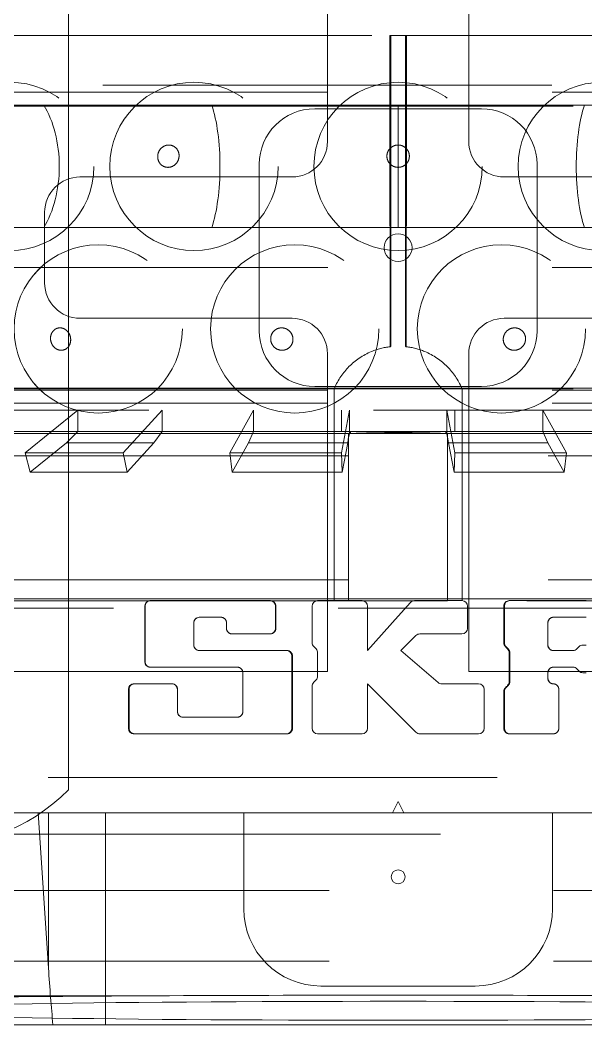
# Model space of a CAD drawing. Header units: millimetres. Extents: x -654804 to -654016, y 0 to 722.
# Drawn here: x -654501.7 to -654461.7, y 204.4 to 275.5 of the extents above; entities that cross this region are included whole.
import ezdxf

# ---------------------------------------------------------------- set-up
doc = ezdxf.new("R2010")
doc.units = ezdxf.units.MM
doc.linetypes.add('HIDDEN', pattern=[9.525, 6.35, -3.175])
for name, color, linetype, lineweight in [('Estreito visível (ISO)', 7, 'Continuous', 9), ('OCULTO', 3, 'HIDDEN', 5), ('Visível (ISO)', 7, 'Continuous', 9)]:
    doc.layers.add(name, color=color, linetype=linetype, lineweight=lineweight)

msp = doc.modelspace()

# ---------------------------------------------------------------- linework, layer by layer
at = {"layer": 'Estreito visível (ISO)'}
for p, q in [((-654483.647, 234.004), (-654483.617, 234.004)), ((-654467.458, 234.004), (-654467.506, 234.004)), ((-654489.429, 232.826), (-654489.427, 232.826)), ((-654483.647, 232.434), (-654483.617, 232.434)), ((-654489.429, 231.256), (-654489.427, 231.256)), ((-654467.458, 231.418), (-654467.506, 231.418)), ((-654467.346, 231.141), (-654467.391, 231.141)), ((-654462.175, 231.141), (-654462.175, 231.141)), ((-654482.491, 230.471), (-654482.444, 230.471)), ((-654467.186, 230.978), (-654467.229, 230.978)), ((-654467.073, 230.701), (-654467.114, 230.701)), ((-654462.335, 230.978), (-654462.335, 230.978)), ((-654462.335, 229.57), (-654462.335, 229.57)), ((-654462.175, 229.408), (-654462.175, 229.408)), ((-654467.186, 228.393), (-654467.229, 228.393)), ((-654467.073, 228.67), (-654467.114, 228.67)), ((-654490.585, 228.115), (-654490.578, 228.115)), ((-654467.458, 227.952), (-654467.506, 227.952)), ((-654467.346, 228.23), (-654467.391, 228.23)), ((-654490.585, 226.545), (-654490.578, 226.545)), ((-654482.491, 225.367), (-654482.444, 225.367)), ((-654467.458, 225.367), (-654467.506, 225.367)), ((-654491.146, 206.44), (-654538.194, 206.44))]:
    msp.add_line(p, q, dxfattribs=at)
at = {"layer": 'OCULTO', "ltscale": 5}
for p, q in [((-654479.975, 289.374), (-654479.975, 266.874)), ((-654469.975, 266.874), (-654469.975, 289.374)), ((-654508.579, 274.374), (-654475.561, 274.374)), ((-654475.561, 274.374), (-654475.557, 269.46)), ((-654475.498, 274.374), (-654475.561, 274.374)), ((-654475.498, 274.374), (-654474.451, 274.374)), ((-654475.498, 252.37), (-654475.498, 274.374)), ((-654474.451, 274.374), (-654474.388, 274.374)), ((-654474.451, 252.37), (-654474.451, 274.374)), ((-654474.388, 274.374), (-654474.392, 269.46)), ((-654474.388, 274.374), (-654441.371, 274.374)), ((-654416.475, 270.874), (-654533.475, 270.874)), ((-654432.325, 270.374), (-654517.625, 270.374)), ((-654474.975, 269.374), (-654534.975, 269.374)), ((-654500.044, 269.462), (-654509.479, 269.462)), ((-654475.557, 269.46), (-654508.374, 269.46)), ((-654488.154, 269.462), (-654500.044, 269.462)), ((-654474.975, 269.462), (-654488.154, 269.462)), ((-654474.392, 269.46), (-654475.557, 269.46)), ((-654474.975, 269.437), (-654475.557, 269.437)), ((-654475.557, 269.437), (-654475.545, 252.364)), ((-654461.795, 269.462), (-654474.975, 269.462)), ((-654474.975, 260.787), (-654474.975, 269.462)), ((-654474.392, 269.437), (-654474.975, 269.437)), ((-654414.975, 269.374), (-654474.975, 269.374)), ((-654474.404, 252.364), (-654474.392, 269.437)), ((-654441.575, 269.46), (-654474.392, 269.46)), ((-654449.906, 269.462), (-654461.795, 269.462)), ((-654482.475, 264.374), (-654497.475, 264.374)), ((-654452.475, 264.374), (-654467.475, 264.374)), ((-654499.975, 261.874), (-654499.975, 256.874)), ((-654500.044, 260.787), (-654509.479, 260.787)), ((-654488.154, 260.787), (-654500.044, 260.787)), ((-654474.975, 260.787), (-654488.154, 260.787)), ((-654461.795, 260.787), (-654474.975, 260.787)), ((-654449.906, 260.787), (-654461.795, 260.787)), ((-654432.325, 257.962), (-654517.625, 257.962)), ((-654497.475, 254.374), (-654482.475, 254.374)), ((-654467.475, 254.374), (-654452.475, 254.374)), ((-654479.975, 251.874), (-654479.975, 229.374)), ((-654469.975, 229.374), (-654469.975, 251.874)), ((-654474.975, 249.374), (-654534.975, 249.374)), ((-654432.325, 249.287), (-654517.625, 249.287)), ((-654507.539, 249.431), (-654479.478, 249.431)), ((-654479.498, 247.874), (-654479.498, 249.382)), ((-654479.478, 249.431), (-654470.472, 249.431)), ((-654474.975, 249.437), (-654479.475, 249.437)), ((-654470.474, 249.437), (-654474.975, 249.437)), ((-654414.975, 249.374), (-654474.975, 249.374)), ((-654470.472, 249.431), (-654442.41, 249.431)), ((-654470.451, 249.382), (-654470.451, 247.874)), ((-654432.325, 248.374), (-654517.625, 248.374)), ((-654444.975, 247.874), (-654534.975, 247.874)), ((-654497.631, 247.874), (-654501.359, 244.843)), ((-654497.631, 247.874), (-654497.631, 246.374)), ((-654494.415, 244.843), (-654491.668, 247.874)), ((-654491.668, 247.874), (-654491.668, 246.374)), ((-654485.198, 247.874), (-654486.88, 244.843)), ((-654485.198, 247.874), (-654485.198, 246.374)), ((-654479.498, 246.374), (-654479.498, 247.874)), ((-654478.984, 244.843), (-654478.417, 247.874)), ((-654478.975, 247.874), (-654478.975, 246.374)), ((-654478.417, 247.874), (-654478.417, 246.374)), ((-654471.532, 247.874), (-654471.532, 246.374)), ((-654471.532, 247.874), (-654470.965, 244.843)), ((-654470.975, 247.874), (-654470.975, 246.374)), ((-654470.451, 247.874), (-654470.451, 246.374)), ((-654464.751, 247.874), (-654464.751, 246.374)), ((-654463.069, 244.843), (-654464.751, 247.874)), ((-654479.498, 246.233), (-654507.475, 246.233)), ((-654497.631, 246.374), (-654502.905, 246.374)), ((-654498.432, 245.568), (-654497.631, 246.374)), ((-654491.668, 246.374), (-654497.631, 246.374)), ((-654491.668, 246.374), (-654492.258, 245.568)), ((-654485.198, 246.374), (-654491.668, 246.374)), ((-654485.559, 245.568), (-654485.198, 246.374)), ((-654478.417, 246.374), (-654485.198, 246.374)), ((-654479.498, 246.233), (-654479.498, 246.374)), ((-654479.498, 234.516), (-654479.498, 246.233)), ((-654474.975, 246.233), (-654479.498, 246.233)), ((-654478.418, 246.216), (-654478.475, 245.912)), ((-654478.417, 246.374), (-654478.418, 246.371)), ((-654478.418, 246.371), (-654478.418, 246.216)), ((-654478.349, 246.374), (-654478.417, 246.374)), ((-654478.349, 246.219), (-654478.349, 246.374)), ((-654471.601, 246.374), (-654478.349, 246.374)), ((-654478.349, 246.219), (-654471.601, 246.219)), ((-654470.451, 246.233), (-654474.975, 246.233)), ((-654471.601, 246.374), (-654471.601, 246.219)), ((-654471.532, 246.374), (-654471.601, 246.374)), ((-654471.531, 246.371), (-654471.532, 246.374)), ((-654464.751, 246.374), (-654471.532, 246.374)), ((-654471.531, 246.216), (-654471.531, 246.371)), ((-654471.475, 245.912), (-654471.531, 246.216)), ((-654470.451, 246.374), (-654470.451, 246.233)), ((-654470.451, 246.233), (-654470.451, 234.516)), ((-654442.475, 246.233), (-654470.451, 246.233)), ((-654464.751, 246.374), (-654464.39, 245.568)), ((-654458.281, 246.374), (-654464.751, 246.374)), ((-654500.995, 243.484), (-654498.432, 245.568)), ((-654498.432, 245.568), (-654492.258, 245.568)), ((-654492.258, 245.568), (-654494.147, 243.484)), ((-654486.716, 243.484), (-654485.559, 245.568)), ((-654485.559, 245.568), (-654478.539, 245.568)), ((-654478.539, 245.568), (-654478.928, 243.484)), ((-654478.475, 245.994), (-654478.539, 245.568)), ((-654471.41, 245.568), (-654471.475, 245.994)), ((-654471.021, 243.484), (-654471.41, 245.568)), ((-654471.41, 245.568), (-654464.39, 245.568)), ((-654464.39, 245.568), (-654463.233, 243.484)), ((-654478.475, 244.642), (-654517.33, 244.642)), ((-654501.359, 244.843), (-654500.995, 243.484)), ((-654494.415, 244.843), (-654501.359, 244.843)), ((-654494.147, 243.484), (-654494.415, 244.843)), ((-654486.88, 244.843), (-654486.716, 243.484)), ((-654478.984, 244.843), (-654486.88, 244.843)), ((-654478.928, 243.484), (-654478.984, 244.843)), ((-654478.475, 235.874), (-654478.475, 244.642)), ((-654432.619, 244.642), (-654471.475, 244.642)), ((-654471.475, 244.642), (-654471.475, 235.874)), ((-654470.965, 244.843), (-654471.021, 243.484)), ((-654463.069, 244.843), (-654470.965, 244.843)), ((-654463.233, 243.484), (-654463.069, 244.843)), ((-654494.147, 243.484), (-654500.995, 243.484)), ((-654478.928, 243.484), (-654486.716, 243.484)), ((-654463.233, 243.484), (-654471.021, 243.484)), ((-654478.475, 235.874), (-654517.33, 235.874)), ((-654478.475, 234.374), (-654478.475, 235.874)), ((-654471.475, 235.874), (-654471.475, 234.374)), ((-654432.619, 235.874), (-654471.475, 235.874)), ((-654478.475, 234.374), (-654515.825, 234.374)), ((-654507.475, 234.516), (-654479.498, 234.516)), ((-654492.898, 234.004), (-654492.868, 234.004)), ((-654492.868, 230.078), (-654492.868, 234.004)), ((-654474.975, 234.516), (-654479.498, 234.516)), ((-654479.498, 234.374), (-654479.498, 234.516)), ((-654471.475, 234.374), (-654478.475, 234.374)), ((-654470.451, 234.516), (-654474.975, 234.516)), ((-654434.124, 234.374), (-654471.475, 234.374)), ((-654470.451, 234.516), (-654442.475, 234.516)), ((-654470.451, 234.516), (-654470.451, 234.374)), ((-654447.475, 233.874), (-654529.975, 233.874)), ((-654487.501, 233.219), (-654487.501, 233.219)), ((-654463.989, 233.219), (-654463.997, 233.219)), ((-654487.116, 232.826), (-654487.114, 232.826)), ((-654487.114, 232.434), (-654487.114, 232.826)), ((-654464.385, 232.826), (-654464.385, 231.256)), ((-654464.375, 232.826), (-654464.385, 232.826)), ((-654487.116, 232.434), (-654487.114, 232.434)), ((-654464.375, 231.256), (-654464.385, 231.256)), ((-654463.989, 230.863), (-654463.997, 230.863)), ((-654492.898, 230.078), (-654492.868, 230.078)), ((-654486.345, 229.685), (-654486.34, 229.685)), ((-654463.989, 229.685), (-654463.997, 229.685)), ((-654479.975, 229.374), (-654551.475, 229.374)), ((-654485.96, 229.293), (-654485.952, 229.293)), ((-654485.952, 226.545), (-654485.952, 229.293)), ((-654398.475, 229.374), (-654469.975, 229.374)), ((-654464.385, 229.293), (-654464.385, 228.9)), ((-654464.375, 229.293), (-654464.385, 229.293)), ((-654464.375, 228.9), (-654464.385, 228.9)), ((-654463.989, 228.508), (-654463.997, 228.508)), ((-654494.054, 228.115), (-654494.007, 228.115)), ((-654494.007, 225.367), (-654494.007, 228.115)), ((-654463.609, 228.115), (-654463.609, 225.367)), ((-654463.604, 228.115), (-654463.609, 228.115)), ((-654486.345, 226.152), (-654486.34, 226.152)), ((-654485.96, 226.545), (-654485.952, 226.545)), ((-654494.054, 225.367), (-654494.007, 225.367)), ((-654463.604, 225.367), (-654463.609, 225.367)), ((-654420.35, 221.874), (-654529.6, 221.874)), ((-654475.375, 219.374), (-654474.975, 220.174)), ((-654474.975, 220.174), (-654474.575, 219.374)), ((-654500.425, 219.374), (-654515.704, 219.374)), ((-654500.245, 219.374), (-654500.425, 219.374)), ((-654500.425, 219.374), (-654499.705, 208.386)), ((-654499.705, 208.386), (-654499.705, 219.374)), ((-654495.68, 204.374), (-654495.68, 219.374)), ((-654424.35, 217.874), (-654525.6, 217.874)), ((-654432.225, 213.874), (-654517.725, 213.874)), ((-654432.225, 208.874), (-654517.725, 208.874))]:
    msp.add_line(p, q, dxfattribs=at)
for centre in [(-654502.44, 265.124), (-654489.414, 265.124), (-654474.975, 265.124), (-654460.535, 265.124), (-654496.189, 253.624), (-654496.188, 253.624), (-654482.285, 253.624), (-654482.284, 253.624), (-654467.665, 253.624), (-654467.665, 253.624)]:
    msp.add_circle(centre, 5.953, dxfattribs=at)
for centre, radius, start, end in [((-654482.475, 266.874), 2.5, 270, 0), ((-654467.475, 266.874), 2.5, 180, 270), ((-654497.475, 261.874), 2.5, 90, 180), ((-654497.475, 256.874), 2.5, 180, 270), ((-654482.475, 251.874), 2.5, 0, 90), ((-654467.475, 251.874), 2.5, 90, 180), ((-654474.975, 247.497), 4.9, 96.13327, 96.68502), ((-654474.975, 247.497), 4.9, 83.31498, 83.86673)]:
    msp.add_arc(centre, radius, start, end, dxfattribs=at)
for centre, major_axis, ratio, start_param, end_param in [((-654502.44, 265.124), (0, 5.953), 0.587785, 3.896011, 5.528767), ((-654489.414, 265.124), (0, 5.953), 0.309017, 3.896011, 5.528767), ((-654475.584, 269.374), (0, -1.5), 0.017452, 1.612424, 1.627783), ((-654474.366, 269.374), (0, 1.5), 0.017452, 1.513809, 1.529168), ((-654460.535, 265.124), (0, 5.953), 0.309017, 0.754418, 2.387175), ((-654495.68, 221.739), (0, -31.596), 0.140541, 5.148721, 5.294275)]:
    msp.add_ellipse(centre, major_axis=major_axis, ratio=ratio, start_param=start_param, end_param=end_param, dxfattribs=at)
for points, knots in [([(-654491.193, 266.635), (-654491.256, 266.635), (-654491.346, 266.625), (-654491.533, 266.559), (-654491.629, 266.504), (-654491.792, 266.355), (-654491.861, 266.259), (-654491.953, 266.054), (-654491.976, 265.944), (-654491.984, 265.746), (-654491.969, 265.636), (-654491.892, 265.43), (-654491.83, 265.335), (-654491.679, 265.186), (-654491.587, 265.13), (-654491.406, 265.065), (-654491.317, 265.055), (-654491.19, 265.055), (-654491.101, 265.065), (-654490.914, 265.13), (-654490.818, 265.186), (-654490.655, 265.335), (-654490.586, 265.43), (-654490.494, 265.636), (-654490.47, 265.746), (-654490.463, 265.944), (-654490.478, 266.054), (-654490.555, 266.259), (-654490.617, 266.355), (-654490.768, 266.504), (-654490.86, 266.559), (-654491.041, 266.625), (-654491.13, 266.635), (-654491.193, 266.635)], [0, 0, 0, 0, 0.0198918, 0.0198918, 0.0397835, 0.0397835, 0.0596753, 0.0596753, 0.0795671, 0.0795671, 0.0994588, 0.0994588, 0.1193506, 0.1193506, 0.1392423, 0.1392423, 0.1591341, 0.1591341, 0.1790259, 0.1790259, 0.1989176, 0.1989176, 0.2188094, 0.2188094, 0.2387012, 0.2387012, 0.2585929, 0.2585929, 0.2784847, 0.2784847, 0.2983765, 0.2983765, 0.3182682, 0.3182682, 0.3182682, 0.3182682]), ([(-654474.975, 266.635), (-654474.908, 266.635), (-654474.814, 266.625), (-654474.621, 266.559), (-654474.522, 266.504), (-654474.357, 266.355), (-654474.288, 266.259), (-654474.199, 266.054), (-654474.179, 265.944), (-654474.179, 265.746), (-654474.199, 265.636), (-654474.288, 265.43), (-654474.357, 265.335), (-654474.522, 265.186), (-654474.621, 265.13), (-654474.814, 265.065), (-654474.908, 265.055), (-654475.041, 265.055), (-654475.135, 265.065), (-654475.328, 265.13), (-654475.427, 265.186), (-654475.592, 265.335), (-654475.661, 265.43), (-654475.75, 265.636), (-654475.77, 265.746), (-654475.77, 265.944), (-654475.75, 266.054), (-654475.661, 266.259), (-654475.592, 266.355), (-654475.427, 266.504), (-654475.328, 266.559), (-654475.135, 266.625), (-654475.041, 266.635), (-654474.975, 266.635)], [0, 0, 0, 0, 0.0198918, 0.0198918, 0.0397835, 0.0397835, 0.0596753, 0.0596753, 0.0795671, 0.0795671, 0.0994588, 0.0994588, 0.1193506, 0.1193506, 0.1392423, 0.1392423, 0.1591341, 0.1591341, 0.1790259, 0.1790259, 0.1989176, 0.1989176, 0.2188094, 0.2188094, 0.2387012, 0.2387012, 0.2585929, 0.2585929, 0.2784847, 0.2784847, 0.2983765, 0.2983765, 0.3182682, 0.3182682, 0.3182682, 0.3182682]), ([(-654498.891, 253.696), (-654498.95, 253.696), (-654499.034, 253.687), (-654499.203, 253.621), (-654499.288, 253.565), (-654499.428, 253.415), (-654499.484, 253.32), (-654499.552, 253.114), (-654499.564, 253.003), (-654499.553, 252.805), (-654499.528, 252.694), (-654499.437, 252.488), (-654499.37, 252.392), (-654499.215, 252.243), (-654499.123, 252.187), (-654498.946, 252.121), (-654498.862, 252.111), (-654498.743, 252.111), (-654498.66, 252.121), (-654498.491, 252.187), (-654498.405, 252.243), (-654498.266, 252.392), (-654498.21, 252.488), (-654498.142, 252.694), (-654498.13, 252.805), (-654498.141, 253.003), (-654498.165, 253.114), (-654498.256, 253.32), (-654498.323, 253.415), (-654498.479, 253.565), (-654498.571, 253.621), (-654498.747, 253.687), (-654498.832, 253.696), (-654498.891, 253.696)], [0, 0, 0, 0, 0.0199596, 0.0199596, 0.0399192, 0.0399192, 0.0598788, 0.0598788, 0.0798384, 0.0798384, 0.099798, 0.099798, 0.1197576, 0.1197576, 0.1397172, 0.1397172, 0.1596768, 0.1596768, 0.1796364, 0.1796364, 0.199596, 0.199596, 0.2195556, 0.2195556, 0.2395152, 0.2395152, 0.2594748, 0.2594748, 0.2794344, 0.2794344, 0.299394, 0.299394, 0.3193536, 0.3193536, 0.3193536, 0.3193536]), ([(-654498.891, 253.696), (-654498.831, 253.696), (-654498.747, 253.687), (-654498.57, 253.621), (-654498.478, 253.565), (-654498.323, 253.415), (-654498.256, 253.32), (-654498.165, 253.114), (-654498.14, 253.003), (-654498.129, 252.805), (-654498.141, 252.694), (-654498.209, 252.488), (-654498.265, 252.392), (-654498.405, 252.243), (-654498.49, 252.187), (-654498.659, 252.121), (-654498.743, 252.111), (-654498.861, 252.111), (-654498.946, 252.121), (-654499.122, 252.187), (-654499.214, 252.243), (-654499.37, 252.392), (-654499.437, 252.488), (-654499.528, 252.694), (-654499.552, 252.805), (-654499.563, 253.003), (-654499.551, 253.114), (-654499.483, 253.32), (-654499.427, 253.415), (-654499.288, 253.565), (-654499.202, 253.621), (-654499.033, 253.687), (-654498.95, 253.696), (-654498.891, 253.696)], [0, 0, 0, 0, 0.0199596, 0.0199596, 0.0399192, 0.0399192, 0.0598788, 0.0598788, 0.0798384, 0.0798384, 0.099798, 0.099798, 0.1197576, 0.1197576, 0.1397172, 0.1397172, 0.1596768, 0.1596768, 0.1796364, 0.1796364, 0.199596, 0.199596, 0.2195556, 0.2195556, 0.2395152, 0.2395152, 0.2594748, 0.2594748, 0.2794344, 0.2794344, 0.299394, 0.299394, 0.3193536, 0.3193536, 0.3193536, 0.3193536]), ([(-654483.216, 253.696), (-654483.282, 253.696), (-654483.375, 253.687), (-654483.565, 253.621), (-654483.662, 253.565), (-654483.823, 253.415), (-654483.889, 253.32), (-654483.973, 253.114), (-654483.991, 253.003), (-654483.987, 252.805), (-654483.965, 252.694), (-654483.873, 252.488), (-654483.803, 252.392), (-654483.636, 252.243), (-654483.537, 252.187), (-654483.344, 252.121), (-654483.251, 252.111), (-654483.12, 252.111), (-654483.026, 252.121), (-654482.836, 252.187), (-654482.739, 252.243), (-654482.578, 252.392), (-654482.512, 252.488), (-654482.428, 252.694), (-654482.41, 252.805), (-654482.414, 253.003), (-654482.436, 253.114), (-654482.528, 253.32), (-654482.598, 253.415), (-654482.765, 253.565), (-654482.864, 253.621), (-654483.057, 253.687), (-654483.15, 253.696), (-654483.216, 253.696)], [0, 0, 0, 0, 0.0199596, 0.0199596, 0.0399192, 0.0399192, 0.0598788, 0.0598788, 0.0798384, 0.0798384, 0.099798, 0.099798, 0.1197576, 0.1197576, 0.1397172, 0.1397172, 0.1596768, 0.1596768, 0.1796364, 0.1796364, 0.199596, 0.199596, 0.2195556, 0.2195556, 0.2395152, 0.2395152, 0.2594748, 0.2594748, 0.2794344, 0.2794344, 0.299394, 0.299394, 0.3193536, 0.3193536, 0.3193536, 0.3193536]), ([(-654483.215, 253.696), (-654483.15, 253.696), (-654483.056, 253.687), (-654482.863, 253.621), (-654482.764, 253.565), (-654482.598, 253.415), (-654482.528, 253.32), (-654482.435, 253.114), (-654482.413, 253.003), (-654482.41, 252.805), (-654482.427, 252.694), (-654482.512, 252.488), (-654482.578, 252.392), (-654482.739, 252.243), (-654482.836, 252.187), (-654483.026, 252.121), (-654483.119, 252.111), (-654483.25, 252.111), (-654483.344, 252.121), (-654483.537, 252.187), (-654483.636, 252.243), (-654483.802, 252.392), (-654483.872, 252.488), (-654483.965, 252.694), (-654483.987, 252.805), (-654483.99, 253.003), (-654483.973, 253.114), (-654483.888, 253.32), (-654483.822, 253.415), (-654483.661, 253.565), (-654483.564, 253.621), (-654483.374, 253.687), (-654483.281, 253.696), (-654483.215, 253.696)], [0, 0, 0, 0, 0.0199596, 0.0199596, 0.0399192, 0.0399192, 0.0598788, 0.0598788, 0.0798384, 0.0798384, 0.099798, 0.099798, 0.1197576, 0.1197576, 0.1397172, 0.1397172, 0.1596768, 0.1596768, 0.1796364, 0.1796364, 0.199596, 0.199596, 0.2195556, 0.2195556, 0.2395152, 0.2395152, 0.2594748, 0.2594748, 0.2794344, 0.2794344, 0.299394, 0.299394, 0.3193536, 0.3193536, 0.3193536, 0.3193536]), ([(-654466.734, 253.696), (-654466.8, 253.696), (-654466.893, 253.687), (-654467.086, 253.621), (-654467.185, 253.565), (-654467.352, 253.415), (-654467.421, 253.32), (-654467.514, 253.114), (-654467.536, 253.003), (-654467.54, 252.805), (-654467.522, 252.694), (-654467.437, 252.488), (-654467.371, 252.392), (-654467.211, 252.243), (-654467.113, 252.187), (-654466.923, 252.121), (-654466.83, 252.111), (-654466.699, 252.111), (-654466.605, 252.121), (-654466.412, 252.187), (-654466.313, 252.243), (-654466.147, 252.392), (-654466.077, 252.488), (-654465.985, 252.694), (-654465.962, 252.805), (-654465.959, 253.003), (-654465.977, 253.114), (-654466.061, 253.32), (-654466.127, 253.415), (-654466.288, 253.565), (-654466.385, 253.621), (-654466.575, 253.687), (-654466.668, 253.696), (-654466.734, 253.696)], [0, 0, 0, 0, 0.0199596, 0.0199596, 0.0399192, 0.0399192, 0.0598788, 0.0598788, 0.0798384, 0.0798384, 0.099798, 0.099798, 0.1197576, 0.1197576, 0.1397172, 0.1397172, 0.1596768, 0.1596768, 0.1796364, 0.1796364, 0.199596, 0.199596, 0.2195556, 0.2195556, 0.2395152, 0.2395152, 0.2594748, 0.2594748, 0.2794344, 0.2794344, 0.299394, 0.299394, 0.3193536, 0.3193536, 0.3193536, 0.3193536]), ([(-654466.733, 253.696), (-654466.668, 253.696), (-654466.575, 253.687), (-654466.384, 253.621), (-654466.287, 253.565), (-654466.127, 253.415), (-654466.06, 253.32), (-654465.976, 253.114), (-654465.958, 253.003), (-654465.962, 252.805), (-654465.984, 252.694), (-654466.076, 252.488), (-654466.146, 252.392), (-654466.313, 252.243), (-654466.412, 252.187), (-654466.605, 252.121), (-654466.698, 252.111), (-654466.83, 252.111), (-654466.923, 252.121), (-654467.113, 252.187), (-654467.21, 252.243), (-654467.371, 252.392), (-654467.437, 252.488), (-654467.521, 252.694), (-654467.539, 252.805), (-654467.535, 253.003), (-654467.513, 253.114), (-654467.421, 253.32), (-654467.351, 253.415), (-654467.185, 253.565), (-654467.085, 253.621), (-654466.893, 253.687), (-654466.799, 253.696), (-654466.733, 253.696)], [0, 0, 0, 0, 0.0199596, 0.0199596, 0.0399192, 0.0399192, 0.0598788, 0.0598788, 0.0798384, 0.0798384, 0.099798, 0.099798, 0.1197576, 0.1197576, 0.1397172, 0.1397172, 0.1596768, 0.1596768, 0.1796364, 0.1796364, 0.199596, 0.199596, 0.2195556, 0.2195556, 0.2395152, 0.2395152, 0.2594748, 0.2594748, 0.2794344, 0.2794344, 0.299394, 0.299394, 0.3193536, 0.3193536, 0.3193536, 0.3193536]), ([(-654475.545, 252.364), (-654475.988, 252.313), (-654476.437, 252.197), (-654477.465, 251.768), (-654478.016, 251.389), (-654478.865, 250.534), (-654479.227, 250.011), (-654479.475, 249.437)], [2.271841, 2.271841, 2.271841, 2.271841, 2.4015448, 2.4015448, 2.5874451, 2.5874451, 2.7649966, 2.7649966, 2.7649966, 2.7649966]), ([(-654470.474, 249.437), (-654470.722, 250.011), (-654471.084, 250.534), (-654471.933, 251.389), (-654472.484, 251.768), (-654473.512, 252.197), (-654473.961, 252.313), (-654474.404, 252.364)], [1.6662925, 1.6662925, 1.6662925, 1.6662925, 1.843844, 1.843844, 2.0297443, 2.0297443, 2.1594481, 2.1594481, 2.1594481, 2.1594481]), ([(-654492.868, 234.004), (-654492.868, 234.053), (-654492.858, 234.106), (-654492.819, 234.202), (-654492.79, 234.247), (-654492.722, 234.316), (-654492.68, 234.347), (-654492.586, 234.387), (-654492.535, 234.397), (-654492.487, 234.397)], [0, 0, 0, 0, 0.147872, 0.147872, 0.2957439, 0.2957439, 0.4439457, 0.4439457, 0.5921476, 0.5921476, 0.5921476, 0.5921476]), ([(-654487.114, 232.826), (-654487.114, 232.875), (-654487.124, 232.928), (-654487.163, 233.025), (-654487.193, 233.069), (-654487.262, 233.139), (-654487.305, 233.169), (-654487.4, 233.209), (-654487.452, 233.219), (-654487.501, 233.219)], [1.1831151, 1.1831151, 1.1831151, 1.1831151, 1.3309997, 1.3309997, 1.4788844, 1.4788844, 1.6267825, 1.6267825, 1.7746806, 1.7746806, 1.7746806, 1.7746806]), ([(-654463.997, 233.219), (-654464.046, 233.219), (-654464.098, 233.209), (-654464.193, 233.169), (-654464.237, 233.139), (-654464.306, 233.069), (-654464.336, 233.025), (-654464.375, 232.928), (-654464.385, 232.875), (-654464.385, 232.826)], [-0.5917305, -0.5917305, -0.5917305, -0.5917305, -0.4437467, -0.4437467, -0.2957629, -0.2957629, -0.1478814, -0.1478814, 0, 0, 0, 0]), ([(-654486.727, 232.041), (-654486.776, 232.041), (-654486.828, 232.051), (-654486.923, 232.091), (-654486.967, 232.121), (-654487.035, 232.191), (-654487.065, 232.235), (-654487.104, 232.332), (-654487.114, 232.384), (-654487.114, 232.434)], [-0.5915975, -0.5915975, -0.5915975, -0.5915975, -0.4436808, -0.4436808, -0.2957641, -0.2957641, -0.1478821, -0.1478821, 0, 0, 0, 0]), ([(-654464.385, 231.256), (-654464.385, 231.206), (-654464.375, 231.154), (-654464.336, 231.057), (-654464.306, 231.013), (-654464.237, 230.943), (-654464.193, 230.913), (-654464.098, 230.873), (-654464.046, 230.863), (-654463.997, 230.863)], [0, 0, 0, 0, 0.1478814, 0.1478814, 0.2957629, 0.2957629, 0.4437467, 0.4437467, 0.5917305, 0.5917305, 0.5917305, 0.5917305]), ([(-654492.487, 229.685), (-654492.535, 229.685), (-654492.586, 229.695), (-654492.68, 229.735), (-654492.722, 229.766), (-654492.79, 229.835), (-654492.819, 229.879), (-654492.858, 229.976), (-654492.868, 230.029), (-654492.868, 230.078)], [-0.5921476, -0.5921476, -0.5921476, -0.5921476, -0.4439457, -0.4439457, -0.2957439, -0.2957439, -0.147872, -0.147872, 0, 0, 0, 0]), ([(-654485.952, 229.293), (-654485.952, 229.342), (-654485.962, 229.395), (-654486.002, 229.491), (-654486.031, 229.536), (-654486.1, 229.605), (-654486.144, 229.635), (-654486.239, 229.676), (-654486.291, 229.685), (-654486.34, 229.685)], [1.1833107, 1.1833107, 1.1833107, 1.1833107, 1.3311933, 1.3311933, 1.4790758, 1.4790758, 1.6270309, 1.6270309, 1.7749859, 1.7749859, 1.7749859, 1.7749859]), ([(-654463.997, 229.685), (-654464.046, 229.685), (-654464.098, 229.676), (-654464.193, 229.635), (-654464.237, 229.605), (-654464.306, 229.536), (-654464.336, 229.491), (-654464.375, 229.395), (-654464.385, 229.342), (-654464.385, 229.293)], [-0.5917305, -0.5917305, -0.5917305, -0.5917305, -0.4437467, -0.4437467, -0.2957629, -0.2957629, -0.1478814, -0.1478814, 0, 0, 0, 0]), ([(-654494.007, 228.115), (-654494.007, 228.164), (-654493.997, 228.217), (-654493.959, 228.314), (-654493.93, 228.358), (-654493.862, 228.427), (-654493.82, 228.458), (-654493.726, 228.498), (-654493.675, 228.508), (-654493.628, 228.508)], [0, 0, 0, 0, 0.1478634, 0.1478634, 0.2957268, 0.2957268, 0.4441191, 0.4441191, 0.5925115, 0.5925115, 0.5925115, 0.5925115]), ([(-654464.385, 228.9), (-654464.385, 228.851), (-654464.375, 228.798), (-654464.336, 228.702), (-654464.306, 228.657), (-654464.237, 228.588), (-654464.193, 228.558), (-654464.098, 228.517), (-654464.046, 228.508), (-654463.997, 228.508)], [0, 0, 0, 0, 0.1478814, 0.1478814, 0.2957629, 0.2957629, 0.4437467, 0.4437467, 0.5917305, 0.5917305, 0.5917305, 0.5917305]), ([(-654463.997, 228.508), (-654463.948, 228.508), (-654463.896, 228.498), (-654463.801, 228.458), (-654463.757, 228.427), (-654463.688, 228.358), (-654463.658, 228.314), (-654463.619, 228.217), (-654463.609, 228.164), (-654463.609, 228.115)], [0.5917305, 0.5917305, 0.5917305, 0.5917305, 0.7396925, 0.7396925, 0.8876546, 0.8876546, 1.0355339, 1.0355339, 1.1834132, 1.1834132, 1.1834132, 1.1834132]), ([(-654486.34, 226.152), (-654486.291, 226.152), (-654486.239, 226.162), (-654486.144, 226.202), (-654486.1, 226.232), (-654486.031, 226.302), (-654486.002, 226.346), (-654485.962, 226.443), (-654485.952, 226.495), (-654485.952, 226.545)], [0.5916355, 0.5916355, 0.5916355, 0.5916355, 0.7395905, 0.7395905, 0.8875455, 0.8875455, 1.0354281, 1.0354281, 1.1833107, 1.1833107, 1.1833107, 1.1833107]), ([(-654493.628, 224.974), (-654493.675, 224.974), (-654493.726, 224.984), (-654493.82, 225.024), (-654493.862, 225.055), (-654493.93, 225.124), (-654493.959, 225.168), (-654493.997, 225.265), (-654494.007, 225.318), (-654494.007, 225.367)], [-0.5925115, -0.5925115, -0.5925115, -0.5925115, -0.4441191, -0.4441191, -0.2957268, -0.2957268, -0.1478634, -0.1478634, 0, 0, 0, 0]), ([(-654463.609, 225.367), (-654463.609, 225.318), (-654463.619, 225.265), (-654463.658, 225.168), (-654463.688, 225.124), (-654463.757, 225.054), (-654463.801, 225.024), (-654463.896, 224.984), (-654463.948, 224.974), (-654463.997, 224.974)], [1.1834132, 1.1834132, 1.1834132, 1.1834132, 1.3312924, 1.3312924, 1.4791717, 1.4791717, 1.6271338, 1.6271338, 1.7750959, 1.7750959, 1.7750959, 1.7750959])]:
    msp.add_open_spline(points, degree=3, knots=knots, dxfattribs=at)
for points in [[(-654479.498, 249.382), (-654479.491, 249.398), (-654479.485, 249.414), (-654479.478, 249.431)], [(-654479.475, 249.437), (-654479.476, 249.435), (-654479.477, 249.433), (-654479.478, 249.431)], [(-654470.472, 249.431), (-654470.472, 249.433), (-654470.473, 249.435), (-654470.474, 249.437)], [(-654470.472, 249.431), (-654470.465, 249.414), (-654470.458, 249.398), (-654470.451, 249.382)]]:
    msp.add_open_spline(points, degree=3, dxfattribs=at)
for points, weights in [([(-654478.418, 246.216), (-654478.446, 246.215), (-654478.475, 246.214)], [1.07430869798, 1.07427496536, 1.07424067818]), ([(-654478.475, 246.214), (-654478.475, 246.105), (-654478.475, 245.994)], [1.00029176872, 1.00048554617, 1.00064392937]), ([(-654478.418, 246.371), (-654478.383, 246.373), (-654478.349, 246.374)], [1.00013535102, 1.00006805661, 1]), ([(-654471.601, 246.219), (-654474.975, 246.354), (-654478.349, 246.219)], [1.0743900223, 1.07833105836, 1.0743900223]), ([(-654471.601, 246.374), (-654471.566, 246.373), (-654471.531, 246.371)], [1, 1.00006805661, 1.00013535102]), ([(-654471.475, 246.214), (-654471.503, 246.215), (-654471.531, 246.216)], [1.07424067818, 1.07427496536, 1.07430869798]), ([(-654471.475, 245.994), (-654471.475, 246.105), (-654471.475, 246.214)], [1.00064392937, 1.00048554617, 1.00029176872]), ([(-654478.475, 244.642), (-654478.475, 245.338), (-654478.475, 245.994)], [1, 1.000522526, 1.00023587986]), ([(-654471.475, 245.994), (-654471.475, 245.338), (-654471.475, 244.642)], [1.00023587986, 1.000522526, 1])]:
    msp.add_rational_spline(points, weights, degree=2, dxfattribs=at)
at = {"layer": 'Visível (ISO)'}
for p, q in [((-654498.298, 297.75), (-654498.298, 220.998)), ((-654474.975, 269.199), (-654480.87, 269.199)), ((-654469.08, 269.199), (-654474.975, 269.199)), ((-654484.8, 265.269), (-654484.8, 253.479)), ((-654465.15, 253.479), (-654465.15, 265.269)), ((-654480.87, 249.549), (-654474.975, 249.549)), ((-654474.975, 249.549), (-654469.08, 249.549)), ((-654492.898, 230.078), (-654492.898, 234.004)), ((-654492.512, 234.397), (-654488.272, 234.397)), ((-654488.272, 234.397), (-654484.033, 234.397)), ((-654484.033, 234.397), (-654484.007, 234.397)), ((-654483.647, 234.004), (-654483.647, 232.434)), ((-654483.617, 234.004), (-654483.617, 232.434)), ((-654481.06, 234.004), (-654481.06, 231.418)), ((-654477.526, 234.397), (-654480.667, 234.397)), ((-654477.134, 230.863), (-654477.134, 234.004)), ((-654474.11, 234.265), (-654474.975, 233.292)), ((-654470.46, 234.397), (-654473.817, 234.397)), ((-654470.067, 232.434), (-654470.067, 234.004)), ((-654467.506, 231.418), (-654467.506, 234.004)), ((-654467.458, 234.004), (-654467.458, 231.418)), ((-654467.073, 234.397), (-654467.114, 234.397)), ((-654461.677, 234.397), (-654467.073, 234.397)), ((-654488.272, 233.219), (-654489.043, 233.219)), ((-654487.501, 233.219), (-654488.272, 233.219)), ((-654474.975, 233.292), (-654477.134, 230.863)), ((-654463.989, 233.219), (-654461.677, 233.219)), ((-654489.429, 232.826), (-654489.429, 231.256)), ((-654489.427, 232.826), (-654489.427, 231.256)), ((-654487.116, 232.434), (-654487.116, 232.826)), ((-654464.375, 231.256), (-654464.375, 232.826)), ((-654484.033, 232.041), (-654486.731, 232.041)), ((-654484.033, 232.041), (-654484.007, 232.041)), ((-654474.778, 230.863), (-654473.715, 231.926)), ((-654473.438, 232.041), (-654470.46, 232.041)), ((-654480.945, 231.141), (-654480.782, 230.978)), ((-654467.346, 231.141), (-654467.186, 230.978)), ((-654462.175, 231.141), (-654462.335, 230.978)), ((-654461.903, 231.256), (-654461.903, 231.256)), ((-654461.677, 231.256), (-654461.903, 231.256)), ((-654489.043, 230.863), (-654488.272, 230.863)), ((-654488.272, 230.863), (-654482.876, 230.863)), ((-654482.876, 230.863), (-654482.835, 230.863)), ((-654482.491, 230.471), (-654482.491, 225.367)), ((-654482.444, 230.471), (-654482.444, 225.367)), ((-654480.667, 230.701), (-654480.667, 229.063)), ((-654472.14, 228.602), (-654474.778, 230.863)), ((-654467.114, 228.67), (-654467.114, 230.701)), ((-654467.073, 230.701), (-654467.073, 228.67)), ((-654462.607, 230.863), (-654463.989, 230.863)), ((-654488.272, 229.685), (-654492.512, 229.685)), ((-654486.345, 229.685), (-654488.272, 229.685)), ((-654463.989, 229.685), (-654462.607, 229.685)), ((-654485.96, 226.545), (-654485.96, 229.293)), ((-654464.375, 228.9), (-654464.375, 229.293)), ((-654462.335, 229.57), (-654462.175, 229.408)), ((-654461.903, 229.293), (-654461.903, 229.293)), ((-654461.903, 229.293), (-654461.677, 229.293)), ((-654493.669, 228.508), (-654490.97, 228.508)), ((-654490.97, 228.508), (-654490.96, 228.508)), ((-654481.06, 228.345), (-654481.06, 225.367)), ((-654480.782, 228.785), (-654480.945, 228.623)), ((-654477.134, 225.367), (-654477.134, 228.508)), ((-654477.134, 228.508), (-654474.975, 226.348)), ((-654469.282, 228.508), (-654471.885, 228.508)), ((-654467.186, 228.393), (-654467.346, 228.23)), ((-654494.054, 225.367), (-654494.054, 228.115)), ((-654490.585, 228.115), (-654490.585, 226.545)), ((-654490.578, 228.115), (-654490.578, 226.545)), ((-654468.889, 225.367), (-654468.889, 228.115)), ((-654467.506, 225.367), (-654467.506, 227.952)), ((-654467.458, 227.952), (-654467.458, 225.367)), ((-654463.604, 225.367), (-654463.604, 228.115)), ((-654490.2, 226.152), (-654488.272, 226.152)), ((-654488.272, 226.152), (-654486.345, 226.152)), ((-654474.975, 226.348), (-654473.715, 225.089)), ((-654488.272, 224.974), (-654493.669, 224.974)), ((-654482.876, 224.974), (-654488.272, 224.974)), ((-654482.876, 224.974), (-654482.835, 224.974)), ((-654480.667, 224.974), (-654477.526, 224.974)), ((-654473.438, 224.974), (-654469.282, 224.974)), ((-654467.073, 224.974), (-654467.114, 224.974)), ((-654467.073, 224.974), (-654463.989, 224.974)), ((-654500.245, 219.374), (-654449.704, 219.374)), ((-654485.891, 219.374), (-654485.891, 212.583)), ((-654464.058, 212.583), (-654464.058, 219.374)), ((-654480.433, 207.124), (-654469.516, 207.124)), ((-654412.629, 204.374), (-654537.32, 204.374))]:
    msp.add_line(p, q, dxfattribs=at)
for centre, radius in [((-654474.975, 259.374), 0.983), ((-654474.975, 214.847), 0.491)]:
    msp.add_circle(centre, radius, dxfattribs=at)
for centre, radius, start, end in [((-654480.87, 265.269), 3.93, 90, 180), ((-654469.08, 265.269), 3.93, 0, 90), ((-654480.87, 253.479), 3.93, 180, 270), ((-654469.08, 253.479), 3.93, 270, 0), ((-654480.667, 234.004), 0.393, 90, 180), ((-654477.526, 234.004), 0.393, 0, 90), ((-654473.817, 234.004), 0.393, 90, 138.36646), ((-654470.46, 234.004), 0.393, 0, 90), ((-654473.438, 231.648), 0.393, 90, 135), ((-654470.46, 232.434), 0.393, 270, 0), ((-654480.667, 231.418), 0.393, 180, 225), ((-654481.06, 230.701), 0.393, 0, 45), ((-654481.06, 229.063), 0.393, 315, 0), ((-654480.667, 228.345), 0.393, 135, 180), ((-654471.885, 228.9), 0.393, 229.39871, 270), ((-654469.282, 228.115), 0.393, 0, 90), ((-654480.667, 225.367), 0.393, 180, 270), ((-654477.526, 225.367), 0.393, 270, 0), ((-654473.438, 225.367), 0.393, 225, 270), ((-654469.282, 225.367), 0.393, 270, 0), ((-654507.975, 230.62), 13.646, 216.8699, 315.16133), ((-654480.433, 212.583), 5.458, 180, 270), ((-654469.516, 212.583), 5.458, 270, 0)]:
    msp.add_arc(centre, radius, start, end, dxfattribs=at)
for centre, major_axis, ratio, start_param, end_param in [((-654492.512, 234.004), (0, 0.393), 0.98179, 0, 1.570796), ((-654484.033, 234.004), (0, 0.393), 0.98179, 4.712389, 6.283185), ((-654467.073, 234.004), (0, 0.393), 0.98179, 0, 1.570796), ((-654489.043, 232.826), (0, 0.393), 0.98179, 0, 1.570796), ((-654487.501, 232.826), (0, 0.393), 0.98179, 4.712389, 6.283185), ((-654463.989, 232.826), (0, 0.393), 0.98179, 0, 1.570796), ((-654486.731, 232.434), (0, -0.393), 0.98179, 4.712389, 6.283185), ((-654484.033, 232.434), (0, -0.393), 0.98179, 0, 1.570796), ((-654489.043, 231.256), (0, -0.393), 0.98179, 4.712389, 6.283185), ((-654467.073, 231.418), (0, -0.393), 0.98179, 4.712389, 5.497787), ((-654474.975, 225.367), (69.681, -69.681), 0.095857, 1.555479, 1.557809), ((-654463.989, 231.256), (0, -0.393), 0.98179, 4.712389, 6.283185), ((-654474.975, 231.648), (69.681, 69.681), 0.095857, 4.79838, 4.800703), ((-654461.903, 230.863), (0, 0.393), 0.98179, 0, 0.785398), ((-654482.876, 230.471), (0, 0.393), 0.98179, 4.712389, 6.283185), ((-654467.458, 230.701), (0, -0.393), 0.98179, 1.570796, 2.356194), ((-654462.607, 231.256), (0, -0.393), 0.98179, 0, 0.785398), ((-654492.512, 230.078), (0, -0.393), 0.98179, 4.712389, 6.283185), ((-654486.345, 229.293), (0, 0.393), 0.98179, 4.712389, 6.283185), ((-654463.989, 229.293), (0, 0.393), 0.98179, 0, 1.570796), ((-654462.607, 229.293), (0, 0.393), 0.98179, 5.497787, 6.283185), ((-654474.975, 228.9), (69.681, -69.681), 0.095857, 1.482482, 1.484806), ((-654461.903, 229.685), (0, -0.393), 0.98179, 5.497787, 6.283185), ((-654493.669, 228.115), (0, 0.393), 0.98179, 0, 1.570796), ((-654490.97, 228.115), (0, 0.393), 0.98179, 4.712389, 6.283185), ((-654474.975, 234.004), (69.681, 69.681), 0.095857, 4.725376, 4.727707), ((-654467.458, 228.67), (0, -0.393), 0.98179, 0.785398, 1.570796), ((-654463.989, 228.9), (0, -0.393), 0.98179, 4.712389, 6.283185), ((-654463.989, 228.115), (0, 0.393), 0.98179, 4.712389, 6.283185), ((-654467.073, 227.952), (0, -0.393), 0.98179, 3.926991, 4.712389), ((-654490.2, 226.545), (0, -0.393), 0.98179, 4.712389, 6.283185), ((-654486.345, 226.545), (0, -0.393), 0.98179, 0, 1.570796), ((-654493.669, 225.367), (0, -0.393), 0.98179, 4.712389, 6.283185), ((-654482.876, 225.367), (0, -0.393), 0.98179, 0, 1.570796), ((-654467.073, 225.367), (0, -0.393), 0.98179, 4.712389, 6.283185), ((-654463.989, 225.367), (0, -0.393), 0.98179, 0, 1.570796), ((-654474.975, 205.377), (-63.032, 0), 0.017455, 4.452933, 4.971845), ((-654474.975, 205.373), (38.5, 0), 0.017455, 0.000779, 3.140813), ((-654474.975, 205.373), (38.5, 0), 0.017455, 3.141593, 6.283185)]:
    msp.add_ellipse(centre, major_axis=major_axis, ratio=ratio, start_param=start_param, end_param=end_param, dxfattribs=at)
for points, knots in [([(-654484.007, 234.397), (-654483.958, 234.397), (-654483.906, 234.387), (-654483.81, 234.347), (-654483.766, 234.316), (-654483.697, 234.247), (-654483.667, 234.202), (-654483.627, 234.106), (-654483.617, 234.053), (-654483.617, 234.004)], [0.5920596, 0.5920596, 0.5920596, 0.5920596, 0.7402614, 0.7402614, 0.8884632, 0.8884632, 1.0363352, 1.0363352, 1.1842072, 1.1842072, 1.1842072, 1.1842072]), ([(-654467.506, 234.004), (-654467.506, 234.053), (-654467.496, 234.106), (-654467.456, 234.202), (-654467.426, 234.247), (-654467.356, 234.316), (-654467.312, 234.347), (-654467.216, 234.387), (-654467.163, 234.397), (-654467.114, 234.397)], [0, 0, 0, 0, 0.1478634, 0.1478634, 0.2957268, 0.2957268, 0.4441191, 0.4441191, 0.5925115, 0.5925115, 0.5925115, 0.5925115]), ([(-654489.042, 233.219), (-654489.091, 233.219), (-654489.142, 233.209), (-654489.237, 233.169), (-654489.28, 233.139), (-654489.348, 233.069), (-654489.378, 233.025), (-654489.417, 232.928), (-654489.427, 232.875), (-654489.427, 232.826)], [-0.5915655, -0.5915655, -0.5915655, -0.5915655, -0.4436674, -0.4436674, -0.2957692, -0.2957692, -0.1478846, -0.1478846, 0, 0, 0, 0]), ([(-654483.617, 232.434), (-654483.617, 232.384), (-654483.627, 232.332), (-654483.667, 232.235), (-654483.697, 232.191), (-654483.766, 232.121), (-654483.81, 232.091), (-654483.906, 232.051), (-654483.958, 232.041), (-654484.007, 232.041)], [1.1842072, 1.1842072, 1.1842072, 1.1842072, 1.3320792, 1.3320792, 1.4799511, 1.4799511, 1.6281529, 1.6281529, 1.7763547, 1.7763547, 1.7763547, 1.7763547]), ([(-654489.427, 231.256), (-654489.427, 231.206), (-654489.417, 231.154), (-654489.378, 231.057), (-654489.348, 231.013), (-654489.28, 230.943), (-654489.237, 230.913), (-654489.142, 230.873), (-654489.091, 230.863), (-654489.042, 230.863)], [0, 0, 0, 0, 0.1478846, 0.1478846, 0.2957692, 0.2957692, 0.4436674, 0.4436674, 0.5915655, 0.5915655, 0.5915655, 0.5915655]), ([(-654467.391, 231.141), (-654467.391, 231.141), (-654467.391, 231.141), (-654467.426, 231.176), (-654467.456, 231.22), (-654467.496, 231.317), (-654467.506, 231.369), (-654467.506, 231.418)], [-0.2959826, -0.2959826, -0.2959826, -0.2959826, -0.2957268, -0.2957268, -0.1478634, -0.1478634, 0, 0, 0, 0]), ([(-654462.175, 231.141), (-654462.141, 231.176), (-654462.098, 231.206), (-654462.003, 231.246), (-654461.951, 231.256), (-654461.903, 231.256)], [0.2957707, 0.2957707, 0.2957707, 0.2957707, 0.4436562, 0.4436562, 0.5915429, 0.5915429, 0.5915429, 0.5915429]), ([(-654482.835, 230.863), (-654482.786, 230.863), (-654482.734, 230.853), (-654482.637, 230.813), (-654482.593, 230.783), (-654482.523, 230.713), (-654482.493, 230.669), (-654482.453, 230.572), (-654482.444, 230.52), (-654482.444, 230.471)], [0.5923992, 0.5923992, 0.5923992, 0.5923992, 0.7407915, 0.7407915, 0.8891839, 0.8891839, 1.0370473, 1.0370473, 1.1849107, 1.1849107, 1.1849107, 1.1849107]), ([(-654467.114, 230.701), (-654467.114, 230.75), (-654467.124, 230.802), (-654467.164, 230.899), (-654467.194, 230.943), (-654467.229, 230.978)], [1.1851834, 1.1851834, 1.1851834, 1.1851834, 1.3331664, 1.3331664, 1.4811494, 1.4811494, 1.4811494, 1.4811494]), ([(-654462.609, 230.863), (-654462.56, 230.863), (-654462.508, 230.873), (-654462.413, 230.913), (-654462.37, 230.943), (-654462.335, 230.978)], [0.5915757, 0.5915757, 0.5915757, 0.5915757, 0.7394703, 0.7394703, 0.8873608, 0.8873608, 0.8873608, 0.8873608]), ([(-654462.335, 229.57), (-654462.37, 229.605), (-654462.413, 229.635), (-654462.508, 229.676), (-654462.56, 229.685), (-654462.609, 229.685)], [1.4789035, 1.4789035, 1.4789035, 1.4789035, 1.626794, 1.626794, 1.7746886, 1.7746886, 1.7746886, 1.7746886]), ([(-654461.903, 229.293), (-654461.951, 229.293), (-654462.003, 229.303), (-654462.098, 229.343), (-654462.141, 229.373), (-654462.175, 229.408)], [1.7746193, 1.7746193, 1.7746193, 1.7746193, 1.922506, 1.922506, 2.0703915, 2.0703915, 2.0703915, 2.0703915]), ([(-654490.96, 228.508), (-654490.912, 228.508), (-654490.861, 228.498), (-654490.767, 228.458), (-654490.724, 228.427), (-654490.656, 228.358), (-654490.626, 228.314), (-654490.587, 228.217), (-654490.578, 228.164), (-654490.578, 228.115)], [0.5917951, 0.5917951, 0.5917951, 0.5917951, 0.7397872, 0.7397872, 0.8877794, 0.8877794, 1.0356569, 1.0356569, 1.1835344, 1.1835344, 1.1835344, 1.1835344]), ([(-654467.229, 228.393), (-654467.229, 228.393), (-654467.229, 228.393), (-654467.194, 228.428), (-654467.164, 228.472), (-654467.124, 228.568), (-654467.114, 228.621), (-654467.114, 228.67)], [0.8892185, 0.8892185, 0.8892185, 0.8892185, 0.8894744, 0.8894744, 1.0373289, 1.0373289, 1.1851834, 1.1851834, 1.1851834, 1.1851834]), ([(-654467.506, 227.952), (-654467.506, 228.002), (-654467.496, 228.054), (-654467.456, 228.151), (-654467.426, 228.195), (-654467.391, 228.23), (-654467.391, 228.23), (-654467.391, 228.23)], [0, 0, 0, 0, 0.1478634, 0.1478634, 0.2957268, 0.2957268, 0.2959826, 0.2959826, 0.2959826, 0.2959826]), ([(-654490.578, 226.545), (-654490.578, 226.495), (-654490.568, 226.443), (-654490.529, 226.346), (-654490.499, 226.302), (-654490.431, 226.232), (-654490.388, 226.202), (-654490.294, 226.162), (-654490.243, 226.152), (-654490.194, 226.152)], [0, 0, 0, 0, 0.1478826, 0.1478826, 0.2957652, 0.2957652, 0.4437202, 0.4437202, 0.5916752, 0.5916752, 0.5916752, 0.5916752]), ([(-654482.444, 225.367), (-654482.444, 225.318), (-654482.453, 225.265), (-654482.493, 225.168), (-654482.523, 225.124), (-654482.593, 225.055), (-654482.637, 225.024), (-654482.734, 224.984), (-654482.786, 224.974), (-654482.835, 224.974)], [1.1849107, 1.1849107, 1.1849107, 1.1849107, 1.3327741, 1.3327741, 1.4806374, 1.4806374, 1.6290298, 1.6290298, 1.7774222, 1.7774222, 1.7774222, 1.7774222]), ([(-654467.114, 224.974), (-654467.163, 224.974), (-654467.216, 224.984), (-654467.312, 225.024), (-654467.356, 225.055), (-654467.426, 225.124), (-654467.456, 225.168), (-654467.496, 225.265), (-654467.506, 225.318), (-654467.506, 225.367)], [-0.5925115, -0.5925115, -0.5925115, -0.5925115, -0.4441191, -0.4441191, -0.2957268, -0.2957268, -0.1478634, -0.1478634, 0, 0, 0, 0]), ([(-654537.732, 205.374), (-654537.734, 205.377), (-654537.735, 205.379), (-654537.744, 205.413), (-654537.678, 205.444), (-654537.388, 205.506), (-654537.166, 205.537), (-654536.584, 205.597), (-654536.226, 205.627), (-654535.328, 205.688), (-654534.713, 205.723), (-654533.242, 205.794), (-654532.385, 205.829), (-654530.461, 205.898), (-654529.394, 205.931), (-654527.115, 205.995), (-654525.905, 206.025), (-654523.845, 206.071), (-654522.941, 206.09), (-654521.017, 206.128), (-654519.995, 206.147), (-654517.877, 206.183), (-654516.78, 206.2), (-654514.571, 206.233), (-654513.458, 206.248), (-654511.622, 206.272), (-654510.824, 206.282), (-654509.164, 206.301), (-654508.301, 206.311), (-654506.55, 206.329), (-654505.662, 206.338), (-654503.902, 206.354), (-654503.031, 206.362), (-654500.194, 206.386), (-654498.055, 206.401), (-654494.302, 206.424), (-654492.735, 206.433), (-654491.146, 206.44)], [227.61574, 227.61574, 227.61574, 227.61574, 228.064325, 228.064325, 232.967991, 232.967991, 237.871657, 237.871657, 242.775323, 242.775323, 248.808566, 248.808566, 254.841809, 254.841809, 260.875052, 260.875052, 266.908295, 266.908295, 270.962864, 270.962864, 275.017433, 275.017433, 279.072002, 279.072002, 283.126571, 283.126571, 285.918159, 285.918159, 288.709747, 288.709747, 291.501336, 291.501336, 294.292924, 294.292924, 300.937509, 300.937509, 305.482511, 305.482511, 305.482511, 305.482511])]:
    msp.add_open_spline(points, degree=3, knots=knots, dxfattribs=at)

doc.saveas('drawing.dxf')
